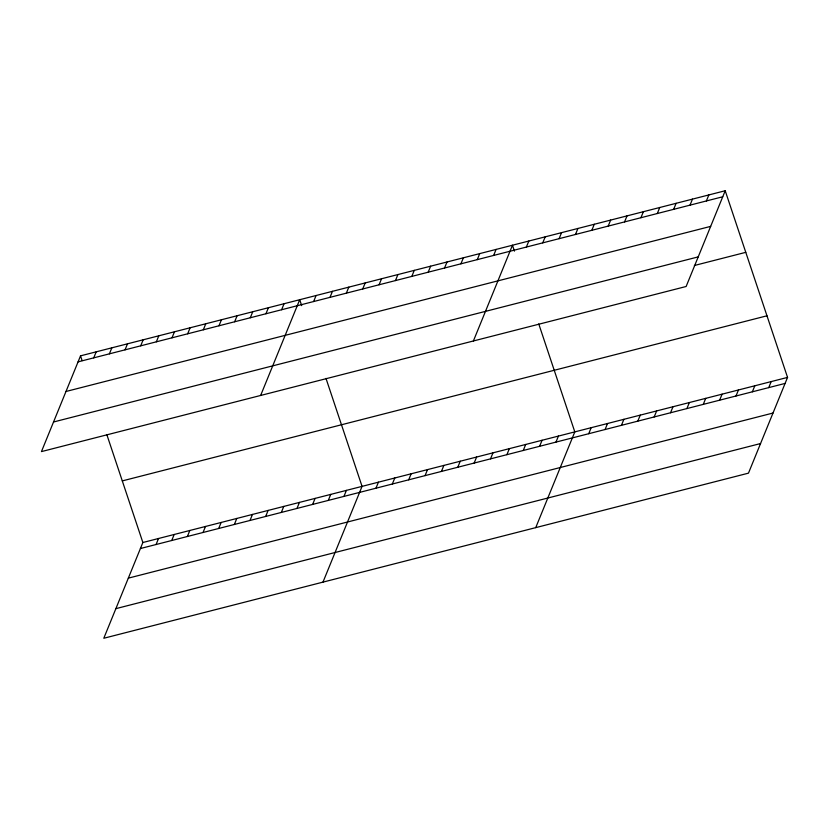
<?xml version="1.0" encoding="UTF-8"?>
<svg xmlns="http://www.w3.org/2000/svg" width="829" height="829" viewBox="0 0 829 829"><rect width="100%" height="100%" fill="white"/><g stroke="black" fill="none" stroke-linecap="round" stroke-linejoin="round"><path stroke-width="1.24" d="M80.527 355.848L41.45 451.598L686.132 286.492L725.209 190.743L80.527 355.848L82.112 360.584M93.729 357.859L96.185 351.838M109.387 353.848L111.842 347.828M125.034 349.838L127.5 343.817M140.692 345.828L143.158 339.807M156.349 341.817L158.805 335.797M172.007 337.807L174.463 331.787M187.665 333.797L190.121 327.776M203.323 329.787L205.779 323.766M218.98 325.776L221.436 319.756M106.806 434.531L142.868 542.508L103.791 638.257L748.473 473.152L787.55 377.402L725.209 190.743M234.638 321.776L237.094 315.745M156.07 544.518L158.526 538.498M250.285 317.766L252.752 311.735M171.727 540.508L174.183 534.487M265.943 313.756L268.409 307.725M187.375 536.498L189.841 530.477M281.601 309.745L284.057 303.715M203.032 532.487L205.499 526.467M260.638 395.464L299.715 299.704L301.694 305.632M218.69 528.477L221.156 522.457M313.621 301.538L316.087 295.518M234.348 524.477L236.804 518.446M329.994 297.352L332.45 291.331M250.006 520.467L252.462 514.436M346.356 293.155L348.812 287.135M265.663 516.457L268.119 510.426M362.719 288.969L365.174 282.948M281.321 512.446L283.777 506.415M379.081 284.772L381.547 278.751M296.979 508.436L299.435 502.405M395.454 280.585L397.91 274.565M312.637 504.426L315.093 498.395M411.816 276.399L414.272 270.368M328.284 500.415L330.75 494.395M428.178 272.202L430.634 266.182M343.942 496.405L346.408 490.385M444.541 268.016L447.007 261.985M322.978 582.124L362.055 486.374L325.994 378.397M460.914 263.819L463.37 257.798M375.962 488.208L378.428 482.177M477.276 259.632L479.732 253.601M392.335 484.012L394.791 477.991M493.638 255.436L496.094 249.415M408.697 479.825L411.153 473.794M473.39 340.978L512.467 245.229L514.446 251.146M425.059 475.628L427.515 469.608M526.374 247.052L528.829 241.032M441.422 471.442L443.888 465.411M542.736 242.866L545.192 236.845M457.795 467.245L460.25 461.225M559.098 238.679L561.554 232.648M474.157 463.059L476.613 457.028M575.461 234.483L577.927 228.462M490.519 458.862L492.975 452.841M591.833 230.296L594.289 224.265M506.882 454.675L509.348 448.655M608.196 226.099L610.652 220.079M523.254 450.479L525.71 444.458M624.558 221.913L627.014 215.882M539.617 446.292L542.073 440.272M640.921 217.716L643.387 211.696M555.979 442.106L558.435 436.075M657.293 213.53L659.749 207.499M535.731 527.638L574.808 431.888L538.746 323.911M673.656 209.333L676.112 203.312M588.714 433.722L591.17 427.691M690.018 205.146L692.474 199.126M605.077 429.526L607.533 423.505M706.381 200.95L708.847 194.929M621.439 425.339L623.895 419.308M637.812 421.142L640.268 415.122M654.174 416.956L656.63 410.925M670.537 412.759L672.993 406.738M686.899 408.573L689.355 402.552M703.272 404.376L705.728 398.355M719.634 400.189L722.09 394.169M735.997 396.003L738.452 389.972M752.359 391.806L754.815 385.786M768.732 387.62L771.188 381.589M78.071 361.869L722.753 196.763M65.988 391.485L710.671 226.379M53.533 421.992L698.215 256.886M694.35 265.508L745.779 252.337M122.298 480.903L766.98 315.797M142.868 542.508L787.55 377.402M140.412 548.529L785.094 383.423M128.329 578.145L773.011 413.039M115.873 608.652L760.556 443.546"/></g></svg>
